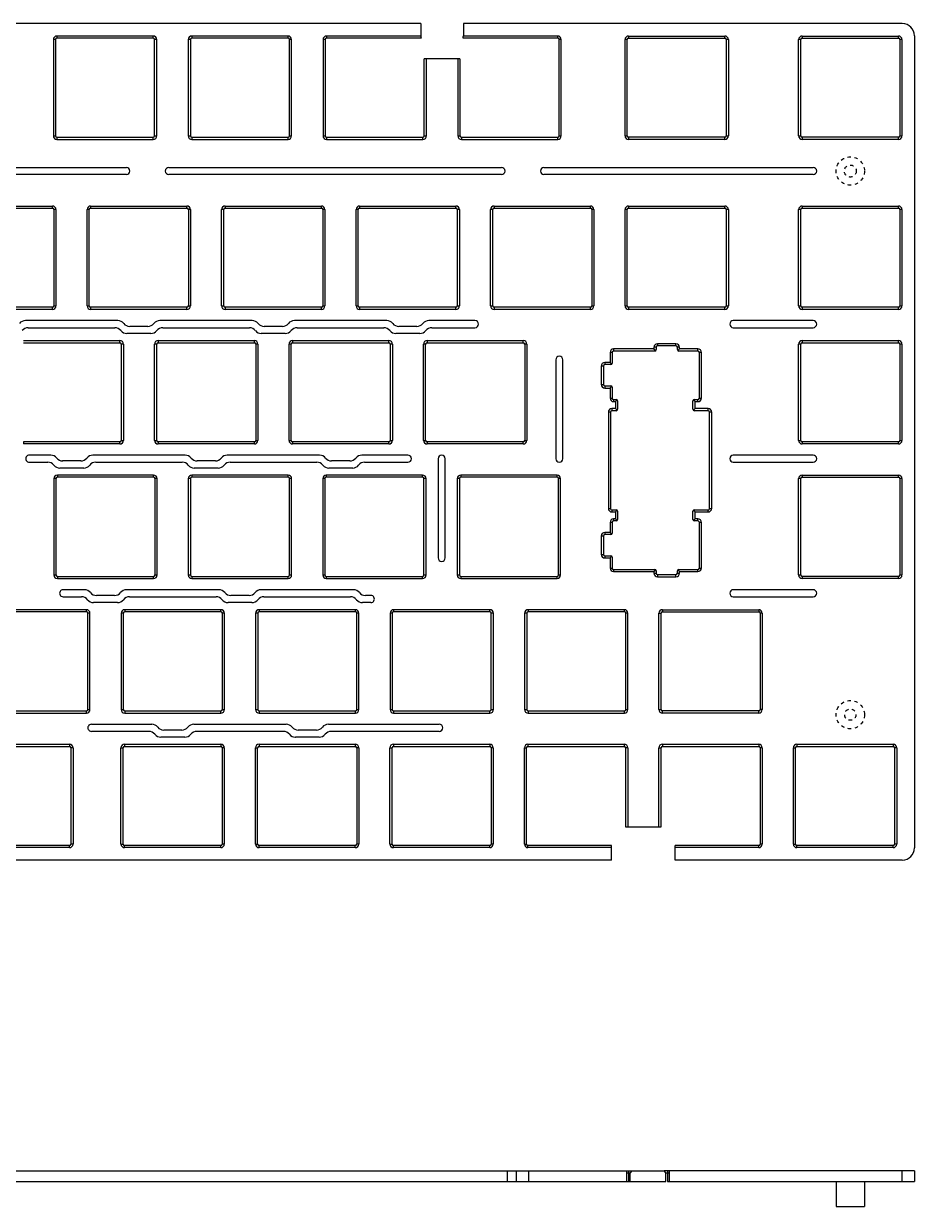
# Model space of a CAD drawing. Header units: inches. Extents: x -637 to 787, y 158 to 578.
# Drawn here: x 661.1 to 787, y 287.4 to 454.4 of the extents above; entities that cross this region are included whole.
import ezdxf

# ---------------------------------------------------------------- set-up
doc = ezdxf.new("R2010")
doc.units = ezdxf.units.IN
doc.header["$LTSCALE"] = 5
doc.header["$MEASUREMENT"] = 0
doc.linetypes.add('HIDDEN', pattern=[0.2, 0.1, -0.1])
doc.layers.get('0').update_dxf_attribs({"linetype": 'CONTINUOUS'})
doc.layers.add('DEFAULT_2', color=8, linetype='HIDDEN')

msp = doc.modelspace()

# ---------------------------------------------------------------- linework, layer by layer
at = {"color": 6, "linetype": 'Continuous'}
for p, q in [((717.276, 454.445), (604.391, 454.445)), ((717.276, 454.445), (717.276, 452.745)), ((785.298, 454.445), (723.276, 454.445)), ((723.276, 454.445), (723.276, 452.745)), ((665.851, 452.695), (665.851, 452.395)), ((679.451, 452.695), (665.851, 452.695)), ((679.451, 452.395), (679.451, 452.695)), ((684.901, 452.695), (684.901, 452.395)), ((698.501, 452.695), (684.901, 452.695)), ((698.501, 452.395), (698.501, 452.695)), ((717.276, 452.695), (703.951, 452.695)), ((703.951, 452.695), (703.951, 452.395)), ((736.601, 452.695), (723.275, 452.695)), ((736.601, 452.395), (736.601, 452.695)), ((746.618, 452.695), (760.218, 452.695)), ((746.618, 452.695), (746.618, 452.395)), ((760.218, 452.395), (760.218, 452.695)), ((771.148, 452.695), (784.748, 452.695)), ((771.148, 452.695), (771.148, 452.395)), ((784.748, 452.395), (784.748, 452.695)), ((786.998, 452.745), (786.998, 338.045)), ((665.351, 452.195), (665.351, 438.595)), ((665.651, 452.195), (665.351, 452.195)), ((665.651, 452.195), (665.651, 438.595)), ((679.451, 452.395), (665.851, 452.395)), ((679.651, 438.595), (679.651, 452.195)), ((679.951, 452.195), (679.651, 452.195)), ((679.951, 438.595), (679.951, 452.195)), ((684.401, 452.195), (684.401, 438.595)), ((684.701, 452.195), (684.401, 452.195)), ((684.701, 452.195), (684.701, 438.595)), ((698.501, 452.395), (684.901, 452.395)), ((698.701, 438.595), (698.701, 452.195)), ((699.001, 452.195), (698.701, 452.195)), ((699.001, 438.595), (699.001, 452.195)), ((703.751, 452.195), (703.451, 452.195)), ((703.451, 452.195), (703.451, 438.595)), ((703.751, 452.195), (703.751, 438.595)), ((717.296, 452.395), (703.951, 452.395)), ((736.601, 452.395), (723.255, 452.395)), ((737.101, 452.195), (736.801, 452.195)), ((736.801, 438.595), (736.801, 452.195)), ((737.101, 438.595), (737.101, 452.195)), ((746.418, 452.195), (746.118, 452.195)), ((746.118, 438.595), (746.118, 452.195)), ((746.418, 438.595), (746.418, 452.195)), ((746.618, 452.395), (760.218, 452.395)), ((760.718, 452.195), (760.418, 452.195)), ((760.418, 452.195), (760.418, 438.595)), ((760.718, 452.195), (760.718, 438.595)), ((770.948, 452.195), (770.648, 452.195)), ((770.648, 438.595), (770.648, 452.195)), ((770.948, 438.595), (770.948, 452.195)), ((771.148, 452.395), (784.748, 452.395)), ((785.248, 452.195), (784.948, 452.195)), ((784.948, 452.195), (784.948, 438.595)), ((785.248, 452.195), (785.248, 438.595)), ((722.801, 449.456), (717.751, 449.456)), ((717.751, 438.595), (717.751, 449.456)), ((718.051, 438.595), (718.051, 449.456)), ((722.501, 449.456), (722.501, 438.595)), ((722.801, 449.456), (722.801, 438.595)), ((665.351, 438.595), (665.651, 438.595)), ((665.851, 438.395), (665.851, 438.095)), ((665.851, 438.395), (679.451, 438.395)), ((665.851, 438.095), (679.451, 438.095)), ((679.451, 438.095), (679.451, 438.395)), ((679.651, 438.595), (679.951, 438.595)), ((684.401, 438.595), (684.701, 438.595)), ((684.901, 438.395), (698.501, 438.395)), ((684.901, 438.395), (684.901, 438.095)), ((684.901, 438.095), (698.501, 438.095)), ((698.501, 438.095), (698.501, 438.395)), ((698.701, 438.595), (699.001, 438.595)), ((703.451, 438.595), (703.751, 438.595)), ((703.951, 438.395), (717.551, 438.395)), ((703.951, 438.395), (703.951, 438.095)), ((703.951, 438.095), (717.551, 438.095)), ((717.551, 438.095), (717.551, 438.395)), ((717.751, 438.595), (718.051, 438.595)), ((722.501, 438.595), (722.801, 438.595)), ((723.001, 438.395), (736.601, 438.395)), ((723.001, 438.395), (723.001, 438.095)), ((723.001, 438.095), (736.601, 438.095)), ((736.601, 438.095), (736.601, 438.395)), ((736.801, 438.595), (737.101, 438.595)), ((746.118, 438.595), (746.418, 438.595)), ((760.218, 438.395), (746.618, 438.395)), ((746.618, 438.395), (746.618, 438.095)), ((760.218, 438.095), (746.618, 438.095)), ((760.218, 438.095), (760.218, 438.395)), ((760.418, 438.595), (760.718, 438.595)), ((770.648, 438.595), (770.948, 438.595)), ((784.748, 438.395), (771.148, 438.395)), ((771.148, 438.395), (771.148, 438.095)), ((784.748, 438.095), (771.148, 438.095)), ((784.748, 438.095), (784.748, 438.395)), ((784.948, 438.595), (785.248, 438.595)), ((628.664, 434.136), (675.664, 434.136)), ((675.664, 433.136), (628.664, 433.136)), ((681.664, 434.136), (728.664, 434.136)), ((728.664, 433.136), (681.664, 433.136)), ((734.664, 434.136), (772.698, 434.136)), ((772.698, 433.136), (734.664, 433.136)), ((651.618, 428.695), (665.218, 428.695)), ((651.618, 428.395), (665.218, 428.395)), ((665.218, 428.395), (665.218, 428.695)), ((665.418, 428.195), (665.418, 414.595)), ((665.718, 428.195), (665.418, 428.195)), ((665.718, 428.195), (665.718, 414.595)), ((670.118, 414.595), (670.118, 428.195)), ((670.418, 428.195), (670.118, 428.195)), ((670.418, 414.595), (670.418, 428.195)), ((670.618, 428.695), (670.618, 428.395)), ((670.618, 428.695), (684.218, 428.695)), ((670.618, 428.395), (684.218, 428.395)), ((684.218, 428.395), (684.218, 428.695)), ((684.718, 428.195), (684.418, 428.195)), ((684.418, 428.195), (684.418, 414.595)), ((684.718, 428.195), (684.718, 414.595)), ((689.418, 428.195), (689.118, 428.195)), ((689.118, 414.595), (689.118, 428.195)), ((689.418, 414.595), (689.418, 428.195)), ((689.618, 428.695), (703.218, 428.695)), ((689.618, 428.695), (689.618, 428.395)), ((689.618, 428.395), (703.218, 428.395)), ((703.218, 428.395), (703.218, 428.695)), ((703.718, 428.195), (703.418, 428.195)), ((703.418, 428.195), (703.418, 414.595)), ((703.718, 428.195), (703.718, 414.595)), ((708.418, 428.195), (708.118, 428.195)), ((708.118, 414.595), (708.118, 428.195)), ((708.418, 414.595), (708.418, 428.195)), ((708.618, 428.695), (722.218, 428.695)), ((708.618, 428.695), (708.618, 428.395)), ((708.618, 428.395), (722.218, 428.395)), ((722.218, 428.395), (722.218, 428.695)), ((722.718, 428.195), (722.418, 428.195)), ((722.418, 428.195), (722.418, 414.595)), ((722.718, 428.195), (722.718, 414.595)), ((727.418, 428.195), (727.118, 428.195)), ((727.118, 414.595), (727.118, 428.195)), ((727.418, 414.595), (727.418, 428.195)), ((727.618, 428.695), (741.218, 428.695)), ((727.618, 428.695), (727.618, 428.395)), ((727.618, 428.395), (741.218, 428.395)), ((741.218, 428.395), (741.218, 428.695)), ((741.718, 428.195), (741.418, 428.195)), ((741.418, 428.195), (741.418, 414.595)), ((741.718, 428.195), (741.718, 414.595)), ((746.418, 428.195), (746.118, 428.195)), ((746.118, 414.595), (746.118, 428.195)), ((746.418, 414.595), (746.418, 428.195)), ((746.618, 428.695), (760.218, 428.695)), ((746.618, 428.695), (746.618, 428.395)), ((746.618, 428.395), (760.218, 428.395)), ((760.218, 428.395), (760.218, 428.695)), ((760.718, 428.195), (760.418, 428.195)), ((760.418, 428.195), (760.418, 414.595)), ((760.718, 428.195), (760.718, 414.595)), ((770.948, 428.195), (770.648, 428.195)), ((770.648, 414.595), (770.648, 428.195)), ((770.948, 414.595), (770.948, 428.195)), ((771.148, 428.695), (784.748, 428.695)), ((771.148, 428.695), (771.148, 428.395)), ((771.148, 428.395), (784.748, 428.395)), ((784.748, 428.395), (784.748, 428.695)), ((785.248, 428.195), (784.948, 428.195)), ((784.948, 428.195), (784.948, 414.595)), ((785.248, 428.195), (785.248, 414.595)), ((665.218, 414.395), (651.618, 414.395)), ((665.218, 414.095), (665.218, 414.395)), ((665.418, 414.595), (665.718, 414.595)), ((670.118, 414.595), (670.418, 414.595)), ((684.218, 414.395), (670.618, 414.395)), ((670.618, 414.395), (670.618, 414.095)), ((684.218, 414.095), (684.218, 414.395)), ((684.418, 414.595), (684.718, 414.595)), ((689.118, 414.595), (689.418, 414.595)), ((703.218, 414.395), (689.618, 414.395)), ((689.618, 414.395), (689.618, 414.095)), ((703.218, 414.095), (703.218, 414.395)), ((703.418, 414.595), (703.718, 414.595)), ((708.118, 414.595), (708.418, 414.595)), ((722.218, 414.395), (708.618, 414.395)), ((708.618, 414.395), (708.618, 414.095)), ((722.218, 414.095), (722.218, 414.395)), ((722.418, 414.595), (722.718, 414.595)), ((727.118, 414.595), (727.418, 414.595)), ((741.218, 414.395), (727.618, 414.395)), ((727.618, 414.395), (727.618, 414.095)), ((741.218, 414.095), (741.218, 414.395)), ((741.418, 414.595), (741.718, 414.595)), ((746.118, 414.595), (746.418, 414.595)), ((760.218, 414.395), (746.618, 414.395)), ((746.618, 414.395), (746.618, 414.095)), ((760.218, 414.095), (760.218, 414.395)), ((760.418, 414.595), (760.718, 414.595)), ((770.648, 414.595), (770.948, 414.595)), ((784.748, 414.395), (771.148, 414.395)), ((771.148, 414.395), (771.148, 414.095)), ((784.748, 414.095), (784.748, 414.395)), ((784.948, 414.595), (785.248, 414.595)), ((665.218, 414.095), (651.618, 414.095)), ((674.439, 412.515), (661.396, 412.515)), ((684.218, 414.095), (670.618, 414.095)), ((693.439, 412.515), (680.396, 412.515)), ((703.218, 414.095), (689.618, 414.095)), ((712.445, 412.515), (699.396, 412.515)), ((722.218, 414.095), (708.618, 414.095)), ((724.918, 412.515), (718.391, 412.515)), ((741.218, 414.095), (727.618, 414.095)), ((760.218, 414.095), (746.618, 414.095)), ((772.698, 412.515), (761.418, 412.515)), ((784.748, 414.095), (771.148, 414.095)), ((661.8, 411.515), (674.038, 411.515)), ((678.703, 411.695), (676.132, 411.695)), ((680.8, 411.515), (693.038, 411.515)), ((697.703, 411.695), (695.132, 411.695)), ((699.8, 411.515), (712.021, 411.515)), ((716.688, 411.695), (714.148, 411.695)), ((718.815, 411.515), (724.918, 411.515)), ((761.418, 411.515), (772.698, 411.515)), ((661.148, 409.695), (674.748, 409.695)), ((661.148, 409.395), (674.748, 409.395)), ((674.748, 409.395), (674.748, 409.695)), ((675.248, 409.195), (674.948, 409.195)), ((674.948, 409.195), (674.948, 395.595)), ((675.248, 409.195), (675.248, 395.595)), ((679.107, 410.695), (675.731, 410.695)), ((679.948, 409.195), (679.648, 409.195)), ((679.648, 395.595), (679.648, 409.195)), ((679.948, 395.595), (679.948, 409.195)), ((680.148, 409.695), (693.748, 409.695)), ((680.148, 409.695), (680.148, 409.395)), ((680.148, 409.395), (693.748, 409.395)), ((693.748, 409.395), (693.748, 409.695)), ((694.248, 409.195), (693.948, 409.195)), ((693.948, 409.195), (693.948, 395.595)), ((694.248, 409.195), (694.248, 395.595)), ((698.107, 410.695), (694.731, 410.695)), ((698.948, 409.195), (698.648, 409.195)), ((698.648, 395.595), (698.648, 409.195)), ((698.948, 395.595), (698.948, 409.195)), ((699.148, 409.695), (712.748, 409.695)), ((699.148, 409.695), (699.148, 409.395)), ((699.148, 409.395), (712.748, 409.395)), ((712.748, 409.395), (712.748, 409.695)), ((713.248, 409.195), (712.948, 409.195)), ((712.948, 409.195), (712.948, 395.595)), ((713.248, 409.195), (713.248, 395.595)), ((717.111, 410.695), (713.725, 410.695)), ((717.948, 409.195), (717.648, 409.195)), ((717.648, 395.595), (717.648, 409.195)), ((717.948, 395.595), (717.948, 409.195)), ((718.148, 409.695), (731.748, 409.695)), ((718.148, 409.695), (718.148, 409.395)), ((718.148, 409.395), (731.748, 409.395)), ((731.748, 409.395), (731.748, 409.695)), ((732.248, 409.195), (731.948, 409.195)), ((731.948, 409.195), (731.948, 395.595)), ((732.248, 409.195), (732.248, 395.595)), ((750.708, 409.245), (750.708, 408.945)), ((753.318, 409.245), (750.708, 409.245)), ((753.318, 408.945), (753.318, 409.245)), ((770.948, 409.195), (770.648, 409.195)), ((770.648, 395.595), (770.648, 409.195)), ((770.948, 395.595), (770.948, 409.195)), ((771.148, 409.695), (784.748, 409.695)), ((771.148, 409.695), (771.148, 409.395)), ((771.148, 409.395), (784.748, 409.395)), ((784.748, 409.395), (784.748, 409.695)), ((785.248, 409.195), (784.948, 409.195)), ((784.948, 409.195), (784.948, 395.595)), ((785.248, 409.195), (785.248, 395.595)), ((744.008, 408.02), (744.008, 406.595)), ((744.308, 408.02), (744.008, 408.02)), ((744.308, 408.02), (744.308, 406.495)), ((744.508, 408.52), (744.508, 408.22)), ((750.208, 408.52), (744.508, 408.52)), ((750.308, 408.22), (744.508, 408.22)), ((750.208, 408.745), (750.208, 408.52)), ((750.508, 408.745), (750.208, 408.745)), ((750.208, 408.52), (750.449, 408.279)), ((750.508, 408.745), (750.508, 408.42)), ((753.318, 408.945), (750.708, 408.945)), ((753.518, 408.42), (753.518, 408.745)), ((753.818, 408.745), (753.518, 408.745)), ((753.818, 408.52), (753.577, 408.279)), ((756.418, 408.22), (753.718, 408.22)), ((753.818, 408.52), (753.818, 408.745)), ((756.418, 408.52), (753.818, 408.52)), ((756.418, 408.22), (756.418, 408.52)), ((756.618, 401.57), (756.618, 408.02)), ((756.918, 408.02), (756.618, 408.02)), ((756.918, 401.57), (756.918, 408.02)), ((736.333, 406.975), (736.333, 393.015)), ((737.333, 393.015), (737.333, 406.975)), ((742.758, 406.095), (742.758, 403.495)), ((743.058, 406.095), (742.758, 406.095)), ((743.058, 406.095), (743.058, 403.495)), ((743.258, 406.595), (743.258, 406.295)), ((744.008, 406.595), (743.258, 406.595)), ((744.108, 406.295), (743.258, 406.295)), ((744.008, 406.595), (744.249, 406.354)), ((742.758, 403.495), (743.058, 403.495)), ((743.258, 403.295), (743.258, 402.995)), ((743.258, 403.295), (744.108, 403.295)), ((743.258, 402.995), (744.008, 402.995)), ((744.008, 402.995), (744.249, 403.237)), ((744.008, 402.995), (744.008, 401.57)), ((744.308, 403.095), (744.308, 401.57)), ((744.008, 401.57), (744.308, 401.57)), ((744.508, 401.37), (744.508, 401.07)), ((744.508, 401.37), (744.863, 401.37)), ((744.508, 401.07), (744.763, 401.07)), ((744.763, 401.07), (745.004, 401.311)), ((744.763, 401.07), (744.763, 400.095)), ((745.063, 401.17), (745.063, 399.995)), ((755.718, 399.995), (755.718, 401.17)), ((756.018, 401.07), (755.777, 401.311)), ((755.918, 401.37), (756.418, 401.37)), ((756.018, 400.095), (756.018, 401.07)), ((756.018, 401.07), (756.418, 401.07)), ((756.418, 401.07), (756.418, 401.37)), ((756.618, 401.57), (756.918, 401.57)), ((743.763, 399.595), (743.763, 385.995)), ((744.063, 399.595), (743.763, 399.595)), ((744.063, 399.595), (744.063, 385.995)), ((744.263, 400.095), (744.263, 399.795)), ((744.763, 400.095), (744.263, 400.095)), ((744.863, 399.795), (744.263, 399.795)), ((744.763, 400.095), (745.004, 399.854)), ((756.018, 400.095), (755.777, 399.854)), ((757.863, 399.795), (755.918, 399.795)), ((757.863, 400.095), (756.018, 400.095)), ((757.863, 399.795), (757.863, 400.095)), ((758.063, 385.995), (758.063, 399.595)), ((758.363, 399.595), (758.063, 399.595)), ((758.363, 385.995), (758.363, 399.595)), ((674.748, 395.395), (661.148, 395.395)), ((661.148, 395.395), (661.148, 395.095)), ((674.748, 395.095), (661.148, 395.095)), ((674.748, 395.095), (674.748, 395.395)), ((674.948, 395.595), (675.248, 395.595)), ((679.648, 395.595), (679.948, 395.595)), ((693.748, 395.395), (680.148, 395.395)), ((680.148, 395.395), (680.148, 395.095)), ((693.748, 395.095), (680.148, 395.095)), ((693.748, 395.095), (693.748, 395.395)), ((693.948, 395.595), (694.248, 395.595)), ((698.648, 395.595), (698.948, 395.595)), ((712.748, 395.395), (699.148, 395.395)), ((699.148, 395.395), (699.148, 395.095)), ((712.748, 395.095), (699.148, 395.095)), ((712.748, 395.095), (712.748, 395.395)), ((712.948, 395.595), (713.248, 395.595)), ((717.648, 395.595), (717.948, 395.595)), ((731.748, 395.395), (718.148, 395.395)), ((718.148, 395.395), (718.148, 395.095)), ((731.748, 395.095), (718.148, 395.095)), ((731.748, 395.095), (731.748, 395.395)), ((731.948, 395.595), (732.248, 395.595)), ((770.648, 395.595), (770.948, 395.595)), ((784.748, 395.395), (771.148, 395.395)), ((771.148, 395.395), (771.148, 395.095)), ((784.748, 395.095), (771.148, 395.095)), ((784.748, 395.095), (784.748, 395.395)), ((784.948, 395.595), (785.248, 395.595)), ((664.969, 393.515), (661.948, 393.515)), ((661.948, 392.515), (664.568, 392.515)), ((669.233, 392.695), (666.662, 392.695)), ((683.969, 393.515), (670.926, 393.515)), ((671.33, 392.515), (683.568, 392.515)), ((688.233, 392.695), (685.662, 392.695)), ((702.969, 393.515), (689.926, 393.515)), ((690.33, 392.515), (702.568, 392.515)), ((707.233, 392.695), (704.662, 392.695)), ((715.448, 393.515), (708.926, 393.515)), ((709.33, 392.515), (715.448, 392.515)), ((719.713, 393.015), (719.713, 379.015)), ((720.713, 379.015), (720.713, 393.015)), ((772.698, 393.515), (761.418, 393.515)), ((761.418, 392.515), (772.698, 392.515)), ((669.637, 391.695), (666.261, 391.695)), ((688.637, 391.695), (685.261, 391.695)), ((707.637, 391.695), (704.261, 391.695)), ((665.713, 390.195), (665.413, 390.195)), ((665.413, 390.195), (665.413, 376.595)), ((665.713, 390.195), (665.713, 376.595)), ((679.513, 390.695), (665.913, 390.695)), ((665.913, 390.695), (665.913, 390.395)), ((679.513, 390.395), (665.913, 390.395)), ((679.513, 390.395), (679.513, 390.695)), ((680.013, 390.195), (679.713, 390.195)), ((679.713, 376.595), (679.713, 390.195)), ((680.013, 376.595), (680.013, 390.195)), ((684.713, 390.195), (684.413, 390.195)), ((684.413, 390.195), (684.413, 376.595)), ((684.713, 390.195), (684.713, 376.595)), ((698.513, 390.695), (684.913, 390.695)), ((684.913, 390.695), (684.913, 390.395)), ((698.513, 390.395), (684.913, 390.395)), ((698.513, 390.395), (698.513, 390.695)), ((699.013, 390.195), (698.713, 390.195)), ((698.713, 376.595), (698.713, 390.195)), ((699.013, 376.595), (699.013, 390.195)), ((703.713, 390.195), (703.413, 390.195)), ((703.413, 390.195), (703.413, 376.595)), ((703.713, 390.195), (703.713, 376.595)), ((717.513, 390.695), (703.913, 390.695)), ((703.913, 390.695), (703.913, 390.395)), ((717.513, 390.395), (703.913, 390.395)), ((717.513, 390.395), (717.513, 390.695)), ((718.013, 390.195), (717.713, 390.195)), ((717.713, 376.595), (717.713, 390.195)), ((718.013, 376.595), (718.013, 390.195)), ((722.713, 390.195), (722.413, 390.195)), ((722.413, 390.195), (722.413, 376.595)), ((722.713, 390.195), (722.713, 376.595)), ((736.513, 390.695), (722.913, 390.695)), ((722.913, 390.695), (722.913, 390.395)), ((736.513, 390.395), (722.913, 390.395)), ((736.513, 390.395), (736.513, 390.695)), ((737.013, 390.195), (736.713, 390.195)), ((736.713, 376.595), (736.713, 390.195)), ((737.013, 376.595), (737.013, 390.195)), ((770.948, 390.195), (770.648, 390.195)), ((770.648, 376.595), (770.648, 390.195)), ((770.948, 376.595), (770.948, 390.195)), ((771.148, 390.695), (784.748, 390.695)), ((771.148, 390.695), (771.148, 390.395)), ((771.148, 390.395), (784.748, 390.395)), ((784.748, 390.395), (784.748, 390.695)), ((785.248, 390.195), (784.948, 390.195)), ((784.948, 390.195), (784.948, 376.595)), ((785.248, 390.195), (785.248, 376.595)), ((743.763, 385.995), (744.063, 385.995)), ((744.263, 385.795), (744.263, 385.495)), ((744.263, 385.795), (744.863, 385.795)), ((755.918, 385.795), (757.863, 385.795)), ((757.863, 385.495), (757.863, 385.795)), ((758.063, 385.995), (758.363, 385.995)), ((744.263, 385.495), (744.763, 385.495)), ((744.508, 384.52), (744.508, 384.22)), ((744.763, 384.52), (744.508, 384.52)), ((744.863, 384.22), (744.508, 384.22)), ((744.763, 385.495), (745.004, 385.737)), ((744.763, 385.495), (744.763, 384.52)), ((744.763, 384.52), (745.004, 384.279)), ((745.063, 385.595), (745.063, 384.42)), ((755.718, 384.42), (755.718, 385.595)), ((756.018, 385.495), (755.777, 385.737)), ((756.018, 384.52), (755.777, 384.279)), ((756.418, 384.22), (755.918, 384.22)), ((756.018, 384.52), (756.018, 385.495)), ((756.018, 385.495), (757.863, 385.495)), ((756.418, 384.52), (756.018, 384.52)), ((756.418, 384.22), (756.418, 384.52)), ((743.258, 382.595), (743.258, 382.295)), ((744.008, 382.595), (743.258, 382.595)), ((744.008, 384.02), (744.008, 382.595)), ((744.308, 384.02), (744.008, 384.02)), ((744.008, 382.595), (744.249, 382.354)), ((744.308, 384.02), (744.308, 382.495)), ((756.618, 377.57), (756.618, 384.02)), ((756.918, 384.02), (756.618, 384.02)), ((756.918, 377.57), (756.918, 384.02)), ((742.758, 382.095), (742.758, 379.495)), ((743.058, 382.095), (742.758, 382.095)), ((743.058, 382.095), (743.058, 379.495)), ((744.108, 382.295), (743.258, 382.295)), ((742.758, 379.495), (743.058, 379.495)), ((743.258, 379.295), (743.258, 378.995)), ((743.258, 379.295), (744.108, 379.295)), ((744.008, 378.995), (744.249, 379.237)), ((743.258, 378.995), (744.008, 378.995)), ((744.008, 378.995), (744.008, 377.57)), ((744.008, 377.57), (744.308, 377.57)), ((744.308, 379.095), (744.308, 377.57)), ((756.618, 377.57), (756.918, 377.57)), ((665.413, 376.595), (665.713, 376.595)), ((665.913, 376.395), (679.513, 376.395)), ((665.913, 376.395), (665.913, 376.095)), ((665.913, 376.095), (679.513, 376.095)), ((679.513, 376.095), (679.513, 376.395)), ((679.713, 376.595), (680.013, 376.595)), ((684.413, 376.595), (684.713, 376.595)), ((684.913, 376.395), (698.513, 376.395)), ((684.913, 376.395), (684.913, 376.095)), ((684.913, 376.095), (698.513, 376.095)), ((698.513, 376.095), (698.513, 376.395)), ((698.713, 376.595), (699.013, 376.595)), ((703.413, 376.595), (703.713, 376.595)), ((703.913, 376.395), (717.513, 376.395)), ((703.913, 376.395), (703.913, 376.095)), ((703.913, 376.095), (717.513, 376.095)), ((717.513, 376.095), (717.513, 376.395)), ((717.713, 376.595), (718.013, 376.595)), ((722.413, 376.595), (722.713, 376.595)), ((722.913, 376.395), (736.513, 376.395)), ((722.913, 376.395), (722.913, 376.095)), ((722.913, 376.095), (736.513, 376.095)), ((736.513, 376.095), (736.513, 376.395)), ((736.713, 376.595), (737.013, 376.595)), ((744.508, 377.37), (744.508, 377.07)), ((744.508, 377.37), (750.308, 377.37)), ((744.508, 377.07), (750.208, 377.07)), ((750.208, 377.07), (750.449, 377.311)), ((750.208, 377.07), (750.208, 376.845)), ((750.208, 376.845), (750.508, 376.845)), ((750.508, 377.17), (750.508, 376.845)), ((750.708, 376.645), (750.708, 376.345)), ((750.708, 376.645), (753.318, 376.645)), ((750.708, 376.345), (753.318, 376.345)), ((753.318, 376.345), (753.318, 376.645)), ((753.518, 376.845), (753.518, 377.17)), ((753.518, 376.845), (753.818, 376.845)), ((753.818, 377.07), (753.577, 377.311)), ((753.718, 377.37), (756.418, 377.37)), ((753.818, 376.845), (753.818, 377.07)), ((753.818, 377.07), (756.418, 377.07)), ((756.418, 377.07), (756.418, 377.37)), ((770.648, 376.595), (770.948, 376.595)), ((784.748, 376.395), (771.148, 376.395)), ((771.148, 376.395), (771.148, 376.095)), ((784.748, 376.095), (771.148, 376.095)), ((784.748, 376.095), (784.748, 376.395)), ((784.948, 376.595), (785.248, 376.595)), ((669.734, 374.515), (666.723, 374.515)), ((688.734, 374.515), (675.691, 374.515)), ((707.734, 374.515), (694.691, 374.515)), ((772.698, 374.515), (761.418, 374.515)), ((666.723, 373.515), (669.333, 373.515)), ((674.402, 372.695), (671.026, 372.695)), ((673.998, 373.695), (671.427, 373.695)), ((676.095, 373.515), (688.333, 373.515)), ((693.402, 372.695), (690.026, 372.695)), ((692.998, 373.695), (690.427, 373.695)), ((695.095, 373.515), (707.333, 373.515)), ((710.213, 372.695), (709.026, 372.695)), ((710.213, 373.695), (709.427, 373.695)), ((761.418, 373.515), (772.698, 373.515)), ((670.023, 371.695), (656.423, 371.695)), ((670.023, 371.395), (656.423, 371.395)), ((670.023, 371.395), (670.023, 371.695)), ((670.523, 371.195), (670.223, 371.195)), ((670.223, 357.595), (670.223, 371.195)), ((670.523, 357.595), (670.523, 371.195)), ((675.223, 371.195), (674.923, 371.195)), ((674.923, 371.195), (674.923, 357.595)), ((675.223, 371.195), (675.223, 357.595)), ((689.023, 371.695), (675.423, 371.695)), ((675.423, 371.695), (675.423, 371.395)), ((689.023, 371.395), (675.423, 371.395)), ((689.023, 371.395), (689.023, 371.695)), ((689.523, 371.195), (689.223, 371.195)), ((689.223, 357.595), (689.223, 371.195)), ((689.523, 357.595), (689.523, 371.195)), ((694.223, 371.195), (693.923, 371.195)), ((693.923, 371.195), (693.923, 357.595)), ((694.223, 371.195), (694.223, 357.595)), ((708.023, 371.695), (694.423, 371.695)), ((694.423, 371.695), (694.423, 371.395)), ((708.023, 371.395), (694.423, 371.395)), ((708.023, 371.395), (708.023, 371.695)), ((708.523, 371.195), (708.223, 371.195)), ((708.223, 357.595), (708.223, 371.195)), ((708.523, 357.595), (708.523, 371.195)), ((713.223, 371.195), (712.923, 371.195)), ((712.923, 371.195), (712.923, 357.595)), ((713.223, 371.195), (713.223, 357.595)), ((727.023, 371.695), (713.423, 371.695)), ((713.423, 371.695), (713.423, 371.395)), ((727.023, 371.395), (713.423, 371.395)), ((727.023, 371.395), (727.023, 371.695)), ((727.523, 371.195), (727.223, 371.195)), ((727.223, 357.595), (727.223, 371.195)), ((727.523, 357.595), (727.523, 371.195)), ((656.423, 357.395), (670.023, 357.395)), ((670.023, 357.095), (670.023, 357.395)), ((670.223, 357.595), (670.523, 357.595)), ((674.923, 357.595), (675.223, 357.595)), ((675.423, 357.395), (689.023, 357.395)), ((675.423, 357.395), (675.423, 357.095)), ((689.023, 357.095), (689.023, 357.395)), ((689.223, 357.595), (689.523, 357.595)), ((693.923, 357.595), (694.223, 357.595)), ((694.423, 357.395), (708.023, 357.395)), ((694.423, 357.395), (694.423, 357.095)), ((708.023, 357.095), (708.023, 357.395)), ((708.223, 357.595), (708.523, 357.595)), ((712.923, 357.595), (713.223, 357.595)), ((713.423, 357.395), (727.023, 357.395)), ((713.423, 357.395), (713.423, 357.095)), ((727.023, 357.095), (727.023, 357.395)), ((727.223, 357.595), (727.523, 357.595)), ((656.423, 357.095), (670.023, 357.095)), ((675.423, 357.095), (689.023, 357.095)), ((694.423, 357.095), (708.023, 357.095)), ((713.423, 357.095), (727.023, 357.095)), ((670.723, 355.515), (679.245, 355.515)), ((678.842, 354.515), (670.723, 354.515)), ((683.508, 354.695), (680.937, 354.695)), ((685.202, 355.515), (698.245, 355.515)), ((697.842, 354.515), (685.604, 354.515)), ((702.508, 354.695), (699.937, 354.695)), ((704.202, 355.515), (719.868, 355.515)), ((719.868, 354.515), (704.604, 354.515)), ((683.912, 353.695), (680.536, 353.695)), ((702.912, 353.695), (699.536, 353.695)), ((744.203, 336.345), (653.823, 336.345)), ((785.298, 336.345), (753.203, 336.345))]:
    msp.add_line(p, q, dxfattribs=at)
at = {"linetype": 'Continuous'}
for p, q in [((732.223, 371.195), (731.923, 371.195)), ((731.923, 371.195), (731.923, 357.595)), ((732.223, 371.195), (732.223, 357.595)), ((746.023, 371.695), (732.423, 371.695)), ((732.423, 371.695), (732.423, 371.395)), ((746.023, 371.395), (732.423, 371.395)), ((746.023, 371.395), (746.023, 371.695)), ((746.523, 371.195), (746.223, 371.195)), ((746.223, 357.595), (746.223, 371.195)), ((746.523, 357.595), (746.523, 371.195)), ((731.923, 357.595), (732.223, 357.595)), ((732.423, 357.395), (746.023, 357.395)), ((732.423, 357.395), (732.423, 357.095)), ((746.023, 357.095), (746.023, 357.395)), ((746.223, 357.595), (746.523, 357.595)), ((732.423, 357.095), (746.023, 357.095))]:
    msp.add_line(p, q, dxfattribs=at)
at = {"color": 7, "linetype": 'Continuous'}
for p, q in [((750.903, 371.195), (751.203, 371.195)), ((750.903, 357.595), (750.903, 371.195)), ((751.203, 357.595), (751.203, 371.195)), ((751.403, 371.695), (765.003, 371.695)), ((751.403, 371.695), (751.403, 371.395)), ((751.403, 371.395), (765.003, 371.395)), ((765.003, 371.695), (765.003, 371.395)), ((765.503, 371.195), (765.203, 371.195)), ((765.203, 371.195), (765.203, 357.595)), ((765.503, 371.195), (765.503, 357.595)), ((750.903, 357.595), (751.203, 357.595)), ((765.003, 357.395), (751.403, 357.395)), ((751.403, 357.095), (751.403, 357.395)), ((765.003, 357.095), (765.003, 357.395)), ((765.503, 357.595), (765.203, 357.595)), ((765.003, 357.095), (751.403, 357.095)), ((654.023, 352.695), (667.623, 352.695)), ((654.023, 352.395), (667.623, 352.395)), ((667.623, 352.695), (667.623, 352.395)), ((675.403, 352.695), (689.003, 352.695)), ((675.403, 352.695), (675.403, 352.395)), ((675.403, 352.395), (689.003, 352.395)), ((689.003, 352.695), (689.003, 352.395)), ((694.403, 352.695), (708.003, 352.695)), ((694.403, 352.695), (694.403, 352.395)), ((694.403, 352.395), (708.003, 352.395)), ((708.003, 352.695), (708.003, 352.395)), ((713.403, 352.695), (727.003, 352.695)), ((713.403, 352.695), (713.403, 352.395)), ((713.403, 352.395), (727.003, 352.395)), ((727.003, 352.695), (727.003, 352.395)), ((732.403, 352.695), (746.003, 352.695)), ((732.403, 352.695), (732.403, 352.395)), ((732.403, 352.395), (746.003, 352.395)), ((746.003, 352.695), (746.003, 352.395)), ((751.403, 352.695), (765.003, 352.695)), ((751.403, 352.695), (751.403, 352.395)), ((751.403, 352.395), (765.003, 352.395)), ((765.003, 352.695), (765.003, 352.395)), ((770.403, 352.695), (784.003, 352.695)), ((770.403, 352.695), (770.403, 352.395)), ((770.403, 352.395), (784.003, 352.395)), ((784.003, 352.695), (784.003, 352.395)), ((668.123, 352.195), (667.823, 352.195)), ((667.823, 352.195), (667.823, 338.595)), ((668.123, 352.195), (668.123, 338.595)), ((674.903, 352.195), (675.203, 352.195)), ((674.903, 338.595), (674.903, 352.195)), ((675.203, 338.595), (675.203, 352.195)), ((689.503, 352.195), (689.203, 352.195)), ((689.203, 352.195), (689.203, 338.595)), ((689.503, 352.195), (689.503, 338.595)), ((693.903, 352.195), (694.203, 352.195)), ((693.903, 338.595), (693.903, 352.195)), ((694.203, 338.595), (694.203, 352.195)), ((708.503, 352.195), (708.203, 352.195)), ((708.203, 352.195), (708.203, 338.595)), ((708.503, 352.195), (708.503, 338.595)), ((712.903, 352.195), (713.203, 352.195)), ((712.903, 338.595), (712.903, 352.195)), ((713.203, 338.595), (713.203, 352.195)), ((727.503, 352.195), (727.203, 352.195)), ((727.203, 352.195), (727.203, 338.595)), ((727.503, 352.195), (727.503, 338.595)), ((731.903, 352.195), (732.203, 352.195)), ((731.903, 338.595), (731.903, 352.195)), ((732.203, 338.595), (732.203, 352.195)), ((746.503, 352.195), (746.203, 352.195)), ((746.203, 352.195), (746.203, 341.045)), ((746.503, 352.195), (746.503, 341.045)), ((750.903, 352.195), (751.203, 352.195)), ((750.903, 341.045), (750.903, 352.195)), ((751.203, 341.045), (751.203, 352.195)), ((765.503, 352.195), (765.203, 352.195)), ((765.203, 352.195), (765.203, 338.595)), ((765.503, 352.195), (765.503, 338.595)), ((769.903, 352.195), (770.203, 352.195)), ((769.903, 338.595), (769.903, 352.195)), ((770.203, 338.595), (770.203, 352.195)), ((784.503, 352.195), (784.203, 352.195)), ((784.203, 352.195), (784.203, 338.595)), ((784.503, 352.195), (784.503, 338.595)), ((667.623, 338.395), (654.023, 338.395)), ((667.623, 338.095), (654.023, 338.095)), ((667.623, 338.095), (667.623, 338.395)), ((668.123, 338.595), (667.823, 338.595)), ((674.903, 338.595), (675.203, 338.595)), ((689.003, 338.395), (675.403, 338.395)), ((675.403, 338.095), (675.403, 338.395)), ((689.003, 338.095), (675.403, 338.095)), ((689.003, 338.095), (689.003, 338.395)), ((689.503, 338.595), (689.203, 338.595)), ((693.903, 338.595), (694.203, 338.595)), ((708.003, 338.395), (694.403, 338.395)), ((694.403, 338.095), (694.403, 338.395)), ((708.003, 338.095), (694.403, 338.095)), ((708.003, 338.095), (708.003, 338.395)), ((708.503, 338.595), (708.203, 338.595)), ((712.903, 338.595), (713.203, 338.595)), ((727.003, 338.395), (713.403, 338.395)), ((713.403, 338.095), (713.403, 338.395)), ((727.003, 338.095), (713.403, 338.095)), ((727.003, 338.095), (727.003, 338.395)), ((727.503, 338.595), (727.203, 338.595)), ((731.903, 338.595), (732.203, 338.595)), ((744.203, 338.395), (732.403, 338.395)), ((732.403, 338.095), (732.403, 338.395)), ((744.203, 338.095), (732.403, 338.095)), ((765.003, 338.395), (753.203, 338.395)), ((765.003, 338.095), (753.203, 338.095)), ((765.003, 338.095), (765.003, 338.395)), ((765.503, 338.595), (765.203, 338.595)), ((769.903, 338.595), (770.203, 338.595)), ((784.003, 338.395), (770.403, 338.395)), ((770.403, 338.095), (770.403, 338.395)), ((784.003, 338.095), (770.403, 338.095)), ((784.003, 338.095), (784.003, 338.395)), ((784.503, 338.595), (784.203, 338.595)), ((478.368, 292.441), (751.598, 292.441)), ((729.498, 290.941), (729.498, 292.441)), ((730.798, 290.941), (730.798, 292.441)), ((732.498, 292.441), (732.498, 290.941)), ((746.373, 290.941), (746.373, 292.441)), ((746.648, 290.941), (746.648, 292.441)), ((746.848, 292.141), (747.148, 292.441)), ((751.598, 292.441), (751.898, 292.141)), ((786.998, 292.441), (751.666, 292.441)), ((752.098, 292.441), (752.098, 290.941)), ((752.373, 292.441), (752.373, 290.941)), ((785.298, 290.941), (785.298, 292.441)), ((786.998, 292.441), (786.998, 290.941)), ((478.368, 290.941), (751.898, 290.941)), ((746.821, 292.141), (746.373, 292.141)), ((746.848, 290.941), (746.848, 292.141)), ((751.898, 290.941), (751.898, 292.141)), ((752.373, 292.141), (751.925, 292.141)), ((752.098, 290.941), (786.998, 290.941)), ((775.948, 290.941), (775.948, 287.441)), ((779.948, 290.941), (779.948, 287.441)), ((775.948, 287.441), (779.948, 287.441))]:
    msp.add_line(p, q, dxfattribs=at)
for p, q in [((746.203, 341.045), (751.203, 341.045)), ((744.203, 336.345), (744.203, 338.395)), ((753.203, 336.345), (753.203, 338.395))]:
    msp.add_line(p, q)
at = {"color": 6, "linetype": 'Continuous'}
for centre, radius, start, end in [((785.298, 452.745), 1.7, 0, 90), ((665.851, 452.195), 0.5, 90.00018, 180.00018), ((679.451, 452.195), 0.5, 0.00018, 90), ((684.901, 452.195), 0.5, 90.00018, 180.00018), ((698.501, 452.195), 0.5, 0.00018, 90), ((703.951, 452.195), 0.5, 90.00018, 180.00018), ((720.276, 452.745), 3, 180, 186.69979), ((720.276, 452.745), 3, 353.30021, 0), ((736.601, 452.195), 0.5, 0.00018, 90), ((746.618, 452.195), 0.5, 90, 180), ((760.218, 452.195), 0.5, 0, 90), ((771.148, 452.195), 0.5, 90, 180), ((784.748, 452.195), 0.5, 0, 90), ((665.851, 452.195), 0.2, 90.00001, 180), ((679.451, 452.195), 0.2, 0.00002, 90), ((684.901, 452.195), 0.2, 90.00001, 180), ((698.501, 452.195), 0.2, 0.00001, 90), ((703.951, 452.195), 0.2, 90.00001, 180), ((736.601, 452.195), 0.2, 0.00001, 90), ((746.618, 452.195), 0.2, 90, 180), ((760.218, 452.195), 0.2, 360, 90), ((771.148, 452.195), 0.2, 90, 180), ((784.748, 452.195), 0.2, 360, 90), ((665.851, 438.595), 0.5, 180.00018, 270), ((665.851, 438.595), 0.2, 180.00002, 270), ((679.451, 438.595), 0.5, 270.00018, 0.00018), ((679.451, 438.595), 0.2, 270.00001, 0), ((684.901, 438.595), 0.5, 180.00018, 270), ((684.901, 438.595), 0.2, 180.00002, 270), ((698.501, 438.595), 0.5, 270.00018, 0.00018), ((698.501, 438.595), 0.2, 270.00002, 0), ((703.951, 438.595), 0.5, 180.00018, 270), ((703.951, 438.595), 0.2, 180.00002, 270), ((717.551, 438.595), 0.5, 270.00018, 0.00018), ((717.551, 438.595), 0.2, 270.00002, 0), ((723.001, 438.595), 0.5, 180.00018, 270), ((723.001, 438.595), 0.2, 180.00002, 270), ((736.601, 438.595), 0.5, 270.00018, 0.00018), ((736.601, 438.595), 0.2, 270.00002, 0), ((746.618, 438.595), 0.5, 180, 270), ((746.618, 438.595), 0.2, 180, 270), ((760.218, 438.595), 0.5, 270, 0), ((760.218, 438.595), 0.2, 270, 0), ((771.148, 438.595), 0.5, 180, 270), ((771.148, 438.595), 0.2, 180, 270), ((784.748, 438.595), 0.5, 270, 0), ((784.748, 438.595), 0.2, 270, 0), ((675.664, 433.636), 0.5, 270, 90), ((681.664, 433.636), 0.5, 90, 270), ((728.664, 433.636), 0.5, 270, 90), ((734.664, 433.636), 0.5, 90, 270), ((772.698, 433.636), 0.5, 270, 90), ((665.218, 428.195), 0.5, 0, 90), ((665.218, 428.195), 0.2, 360, 90), ((670.618, 428.195), 0.5, 90, 180), ((670.618, 428.195), 0.2, 90, 180), ((684.218, 428.195), 0.5, 0, 90), ((684.218, 428.195), 0.2, 360, 90), ((689.618, 428.195), 0.5, 90, 180), ((689.618, 428.195), 0.2, 90, 180), ((703.218, 428.195), 0.5, 0, 90), ((703.218, 428.195), 0.2, 360, 90), ((708.618, 428.195), 0.5, 90, 180), ((708.618, 428.195), 0.2, 90, 180), ((722.218, 428.195), 0.5, 0, 90), ((722.218, 428.195), 0.2, 360, 90), ((727.618, 428.195), 0.5, 90, 180), ((727.618, 428.195), 0.2, 90, 180), ((741.218, 428.195), 0.5, 0, 90), ((741.218, 428.195), 0.2, 360, 90), ((746.618, 428.195), 0.5, 90, 180), ((746.618, 428.195), 0.2, 90, 180), ((760.218, 428.195), 0.5, 0, 90), ((760.218, 428.195), 0.2, 360, 90), ((771.148, 428.195), 0.5, 90, 180), ((771.148, 428.195), 0.2, 90, 180), ((784.748, 428.195), 0.5, 0, 90), ((784.748, 428.195), 0.2, 360, 90), ((665.218, 414.595), 0.5, 270, 0), ((665.218, 414.595), 0.2, 270, 0), ((670.618, 414.595), 0.5, 180, 270), ((670.618, 414.595), 0.2, 180, 270), ((684.218, 414.595), 0.5, 270, 0), ((684.218, 414.595), 0.2, 270, 0), ((689.618, 414.595), 0.5, 180, 270), ((689.618, 414.595), 0.2, 180, 270), ((703.218, 414.595), 0.5, 270, 0), ((703.218, 414.595), 0.2, 270, 0), ((708.618, 414.595), 0.5, 180, 270), ((708.618, 414.595), 0.2, 180, 270), ((722.218, 414.595), 0.5, 270, 0), ((722.218, 414.595), 0.2, 270, 0), ((727.618, 414.595), 0.5, 180, 270), ((727.618, 414.595), 0.2, 180, 270), ((741.218, 414.595), 0.5, 270, 0), ((741.218, 414.595), 0.2, 270, 0), ((746.618, 414.595), 0.5, 180, 270), ((746.618, 414.595), 0.2, 180, 270), ((760.218, 414.595), 0.5, 270, 0), ((760.218, 414.595), 0.2, 270, 0), ((771.148, 414.595), 0.5, 180, 270), ((771.148, 414.595), 0.2, 180, 270), ((784.748, 414.595), 0.5, 270, 0), ((784.748, 414.595), 0.2, 270, 0), ((661.397, 411.435), 1.08, 90.07483, 141.73289), ((674.439, 411.435), 1.08, 38.41927, 89.99995), ((680.397, 411.435), 1.08, 90.07483, 141.73289), ((693.439, 411.435), 1.08, 38.41927, 89.99995), ((699.397, 411.435), 1.08, 90.07483, 141.73289), ((712.445, 411.435), 1.08, 38.58475, 89.99995), ((718.391, 411.435), 1.08, 90, 141.38837), ((724.918, 412.015), 0.5, 270, 90), ((761.418, 412.015), 0.5, 90, 270), ((772.698, 412.015), 0.5, 270, 90), ((661.8, 410.435), 1.08, 90.00005, 141.58073), ((674.036, 410.435), 1.08, 38.26711, 89.92517), ((675.731, 411.775), 1.08, 218.41927, 269.99995), ((676.133, 412.775), 1.08, 218.26711, 269.92517), ((678.703, 412.775), 1.08, 270.00005, 321.58073), ((679.105, 411.775), 1.08, 270.07483, 321.73289), ((680.8, 410.435), 1.08, 90.00005, 141.58073), ((693.036, 410.435), 1.08, 38.26711, 89.92517), ((694.731, 411.775), 1.08, 218.41927, 269.99995), ((695.133, 412.775), 1.08, 218.26711, 269.92517), ((697.703, 412.775), 1.08, 270.00005, 321.58073), ((698.105, 411.775), 1.08, 270.07483, 321.73289), ((699.8, 410.435), 1.08, 90, 141.58073), ((712.021, 410.415), 1.1, 38.61114, 90), ((713.725, 411.775), 1.08, 218.58475, 270), ((714.148, 412.795), 1.1, 218.61114, 270), ((716.688, 412.795), 1.1, 270, 321.41525), ((717.111, 411.775), 1.08, 270, 321.38837), ((718.815, 410.415), 1.1, 90, 141.41525), ((674.748, 409.195), 0.5, 0, 90), ((674.748, 409.195), 0.2, 360, 90), ((680.148, 409.195), 0.5, 90, 180), ((680.148, 409.195), 0.2, 90, 180), ((693.748, 409.195), 0.5, 0, 90), ((693.748, 409.195), 0.2, 360, 90), ((699.148, 409.195), 0.5, 90, 180), ((699.148, 409.195), 0.2, 90, 180), ((712.748, 409.195), 0.5, 0, 90), ((712.748, 409.195), 0.2, 360, 90), ((718.148, 409.195), 0.5, 90, 180), ((718.148, 409.195), 0.2, 90, 180), ((731.748, 409.195), 0.5, 0, 90), ((731.748, 409.195), 0.2, 360, 90), ((750.708, 408.745), 0.5, 90.00018, 180), ((753.318, 408.745), 0.5, 0.0002, 90.00019), ((771.148, 409.195), 0.5, 90, 180), ((771.148, 409.195), 0.2, 90, 180), ((784.748, 409.195), 0.5, 0, 90), ((784.748, 409.195), 0.2, 360, 90), ((744.508, 408.02), 0.5, 90.0002, 180), ((744.508, 408.02), 0.2, 90.00002, 180), ((750.308, 408.42), 0.2, 270, 0), ((750.708, 408.745), 0.2, 90.00002, 180), ((753.318, 408.745), 0.2, 0.00002, 90), ((753.718, 408.42), 0.2, 180, 270), ((756.418, 408.02), 0.5, 0.00018, 90.00018), ((756.418, 408.02), 0.2, 0.00002, 90), ((736.833, 406.975), 0.5, 0, 180), ((743.258, 406.095), 0.5, 90.0002, 180), ((743.258, 406.095), 0.2, 90.00002, 180), ((744.108, 406.495), 0.2, 270, 0), ((743.258, 403.495), 0.5, 180.00018, 270.00018), ((743.258, 403.495), 0.2, 180.00001, 270), ((744.108, 403.095), 0.2, 0, 90), ((744.508, 401.57), 0.5, 180.0002, 270.00019), ((744.508, 401.57), 0.2, 180.00001, 270), ((744.863, 401.17), 0.2, 0, 90), ((755.918, 401.17), 0.2, 90, 180), ((756.418, 401.57), 0.5, 270.0002, 360), ((756.418, 401.57), 0.2, 270.00002, 0), ((744.263, 399.595), 0.5, 90, 180), ((744.263, 399.595), 0.2, 90, 180), ((744.863, 399.995), 0.2, 270, 0), ((755.918, 399.995), 0.2, 180, 270), ((757.863, 399.595), 0.5, 0.00008, 90.00007), ((757.863, 399.595), 0.2, 0.00001, 90), ((674.748, 395.595), 0.5, 270, 0), ((674.748, 395.595), 0.2, 270, 0), ((680.148, 395.595), 0.5, 180, 270), ((680.148, 395.595), 0.2, 180, 270), ((693.748, 395.595), 0.5, 270, 0), ((693.748, 395.595), 0.2, 270, 0), ((699.148, 395.595), 0.5, 180, 270), ((699.148, 395.595), 0.2, 180, 270), ((712.748, 395.595), 0.5, 270, 0), ((712.748, 395.595), 0.2, 270, 0), ((718.148, 395.595), 0.5, 180, 270), ((718.148, 395.595), 0.2, 180, 270), ((731.748, 395.595), 0.5, 270, 0), ((731.748, 395.595), 0.2, 270, 0), ((771.148, 395.595), 0.5, 180, 270), ((771.148, 395.595), 0.2, 180, 270), ((784.748, 395.595), 0.5, 270, 0), ((784.748, 395.595), 0.2, 270, 0), ((661.948, 393.015), 0.5, 90, 270.00007), ((664.566, 391.435), 1.08, 38.26711, 89.92517), ((664.969, 392.435), 1.08, 38.41927, 90), ((666.663, 393.775), 1.08, 218.26711, 269.92517), ((669.233, 393.775), 1.08, 270.00005, 321.58073), ((670.927, 392.435), 1.08, 90.07483, 141.73289), ((671.33, 391.435), 1.08, 90.00005, 141.58073), ((683.566, 391.435), 1.08, 38.26711, 89.92517), ((683.969, 392.435), 1.08, 38.41927, 89.99995), ((685.663, 393.775), 1.08, 218.26711, 269.92517), ((688.233, 393.775), 1.08, 270.00005, 321.58073), ((689.927, 392.435), 1.08, 90.07483, 141.73289), ((690.33, 391.435), 1.08, 90.00005, 141.58073), ((702.566, 391.435), 1.08, 38.26711, 89.92517), ((702.969, 392.435), 1.08, 38.41927, 89.99995), ((704.663, 393.775), 1.08, 218.26711, 269.92517), ((707.233, 393.775), 1.08, 270.00005, 321.58073), ((708.927, 392.435), 1.08, 90.07483, 141.73289), ((709.33, 391.435), 1.08, 90, 141.58073), ((715.448, 393.015), 0.5, 270, 89.99993), ((720.213, 393.015), 0.5, 0, 180), ((736.833, 393.015), 0.5, 180, 0), ((761.418, 393.015), 0.5, 90, 270), ((772.698, 393.015), 0.5, 270, 90), ((666.261, 392.775), 1.08, 218.41927, 269.99995), ((669.635, 392.775), 1.08, 270.07483, 321.73289), ((685.261, 392.775), 1.08, 218.41927, 269.99995), ((688.635, 392.775), 1.08, 270.07483, 321.73289), ((704.261, 392.775), 1.08, 218.41927, 269.99995), ((707.635, 392.775), 1.08, 270.07483, 321.73289), ((665.913, 390.195), 0.5, 90.00018, 180.00018), ((665.913, 390.195), 0.2, 90.00001, 180), ((679.513, 390.195), 0.5, 0.00018, 90), ((679.513, 390.195), 0.2, 0.00002, 90), ((684.913, 390.195), 0.5, 90.00018, 180.00018), ((684.913, 390.195), 0.2, 90.00001, 180), ((698.513, 390.195), 0.5, 0.00018, 90), ((698.513, 390.195), 0.2, 0.00002, 90), ((703.913, 390.195), 0.5, 90.00018, 180.00018), ((703.913, 390.195), 0.2, 90.00001, 180), ((717.513, 390.195), 0.5, 0.00018, 90), ((717.513, 390.195), 0.2, 0.00002, 90), ((722.913, 390.195), 0.5, 90.00018, 180.00018), ((722.913, 390.195), 0.2, 90.00001, 180), ((736.513, 390.195), 0.5, 0.00018, 90), ((736.513, 390.195), 0.2, 0.00002, 90), ((771.148, 390.195), 0.5, 90, 180), ((771.148, 390.195), 0.2, 90, 180), ((784.748, 390.195), 0.5, 0, 90), ((784.748, 390.195), 0.2, 360, 90), ((744.263, 385.995), 0.5, 180.00008, 270.00007), ((744.263, 385.995), 0.2, 180, 270.00004), ((744.863, 385.595), 0.2, 0, 90), ((755.918, 385.595), 0.2, 90, 180), ((757.863, 385.995), 0.5, 270.00001, 360), ((757.863, 385.995), 0.2, 270, 0.00002), ((744.508, 384.02), 0.5, 90.0002, 180), ((744.508, 384.02), 0.2, 90.00002, 180), ((744.863, 384.42), 0.2, 270, 0), ((755.918, 384.42), 0.2, 180, 270), ((756.418, 384.02), 0.5, 0, 90), ((756.418, 384.02), 0.2, 0, 90.00003), ((743.258, 382.095), 0.5, 90.0002, 180), ((744.108, 382.495), 0.2, 270, 0), ((743.258, 382.095), 0.2, 90.00002, 180), ((743.258, 379.495), 0.5, 180.00018, 270.00018), ((743.258, 379.495), 0.2, 180.00001, 270), ((744.108, 379.095), 0.2, 0, 90), ((720.213, 379.015), 0.5, 180, 0), ((744.508, 377.57), 0.5, 180.0002, 270.00019), ((744.508, 377.57), 0.2, 180.00001, 270), ((756.418, 377.57), 0.5, 270.0002, 360), ((756.418, 377.57), 0.2, 270.00002, 0), ((665.913, 376.595), 0.5, 180.00018, 270), ((665.913, 376.595), 0.2, 180.00001, 270), ((679.513, 376.595), 0.5, 270.00018, 0.00018), ((679.513, 376.595), 0.2, 270.00002, 0), ((684.913, 376.595), 0.5, 180.00018, 270), ((684.913, 376.595), 0.2, 180.00001, 270), ((698.513, 376.595), 0.5, 270.00018, 0.00018), ((698.513, 376.595), 0.2, 270.00002, 0), ((703.913, 376.595), 0.5, 180.00018, 270), ((703.913, 376.595), 0.2, 180.00001, 270), ((717.513, 376.595), 0.5, 270.00018, 0.00018), ((717.513, 376.595), 0.2, 270.00002, 0), ((722.913, 376.595), 0.5, 180.00018, 270), ((722.913, 376.595), 0.2, 180.00001, 270), ((736.513, 376.595), 0.5, 270.00018, 0.00018), ((736.513, 376.595), 0.2, 270.00002, 0), ((750.708, 376.845), 0.5, 180.0002, 270.00019), ((750.308, 377.17), 0.2, 0, 90), ((750.708, 376.845), 0.2, 180.00001, 270), ((753.318, 376.845), 0.5, 270.00018, 360), ((753.318, 376.845), 0.2, 270.00002, 0), ((753.718, 377.17), 0.2, 90, 180), ((771.148, 376.595), 0.5, 180, 270), ((771.148, 376.595), 0.2, 180, 270), ((784.748, 376.595), 0.5, 270, 0), ((784.748, 376.595), 0.2, 270, 0), ((666.723, 374.015), 0.5, 90, 270.00007), ((669.734, 373.435), 1.08, 38.41927, 90), ((671.428, 374.775), 1.08, 218.26711, 269.92517), ((673.998, 374.775), 1.08, 270.00005, 321.58073), ((675.692, 373.435), 1.08, 90.07483, 141.73289), ((688.734, 373.435), 1.08, 38.41927, 89.99995), ((690.428, 374.775), 1.08, 218.26711, 269.92517), ((692.998, 374.775), 1.08, 270.00005, 321.58073), ((694.692, 373.435), 1.08, 90.07483, 141.73289), ((707.734, 373.435), 1.08, 38.41927, 89.99995), ((709.428, 374.775), 1.08, 218.26711, 269.92517), ((761.418, 374.015), 0.5, 90, 270), ((772.698, 374.015), 0.5, 270, 90), ((669.331, 372.435), 1.08, 38.26711, 89.92517), ((671.026, 373.775), 1.08, 218.41927, 269.99995), ((674.4, 373.775), 1.08, 270.07483, 321.73289), ((676.095, 372.435), 1.08, 90.00005, 141.58073), ((688.331, 372.435), 1.08, 38.26711, 89.92517), ((690.026, 373.775), 1.08, 218.41927, 269.99995), ((693.4, 373.775), 1.08, 270.07483, 321.73289), ((695.095, 372.435), 1.08, 90.00005, 141.58073), ((707.331, 372.435), 1.08, 38.26711, 89.92517), ((709.026, 373.775), 1.08, 218.41927, 270), ((710.213, 373.195), 0.5, 270, 90.00007), ((670.023, 371.195), 0.5, 0.00018, 90), ((670.023, 371.195), 0.2, 0.00001, 90), ((675.423, 371.195), 0.5, 90.00018, 180.00018), ((675.423, 371.195), 0.2, 90.00001, 180), ((689.023, 371.195), 0.5, 0.00018, 90), ((689.023, 371.195), 0.2, 0.00002, 90), ((694.423, 371.195), 0.5, 90.00018, 180.00018), ((694.423, 371.195), 0.2, 90, 180), ((708.023, 371.195), 0.5, 0.00018, 90), ((708.023, 371.195), 0.2, 0.00002, 90), ((713.423, 371.195), 0.5, 90.00018, 180.00018), ((713.423, 371.195), 0.2, 90, 180), ((727.023, 371.195), 0.5, 0.00018, 90), ((727.023, 371.195), 0.2, 0.00002, 90), ((670.023, 357.595), 0.5, 270.00018, 0.00018), ((670.023, 357.595), 0.2, 270.00002, 0), ((675.423, 357.595), 0.5, 180.00018, 270), ((675.423, 357.595), 0.2, 180.00001, 270), ((689.023, 357.595), 0.5, 270.00018, 0.00018), ((689.023, 357.595), 0.2, 270.00002, 0), ((694.423, 357.595), 0.5, 180.00018, 270), ((694.423, 357.595), 0.2, 180.00002, 270), ((708.023, 357.595), 0.5, 270.00018, 0.00018), ((708.023, 357.595), 0.2, 270.00002, 0), ((713.423, 357.595), 0.5, 180.00018, 270), ((713.423, 357.595), 0.2, 180.00002, 270), ((727.023, 357.595), 0.5, 270.00018, 0.00018), ((727.023, 357.595), 0.2, 270.00002, 0), ((670.723, 355.015), 0.5, 90, 270.00007), ((678.841, 353.435), 1.08, 38.26711, 89.92517), ((679.244, 354.435), 1.08, 38.41927, 90), ((680.536, 354.775), 1.08, 218.41927, 269.99995), ((680.938, 355.775), 1.08, 218.26711, 269.92517), ((683.508, 355.775), 1.08, 270.00005, 321.58073), ((683.91, 354.775), 1.08, 270.07483, 321.73289), ((685.202, 354.435), 1.08, 90.07483, 141.73289), ((685.605, 353.435), 1.08, 90.00005, 141.58073), ((697.841, 353.435), 1.08, 38.26711, 89.92517), ((698.244, 354.435), 1.08, 38.41927, 89.99995), ((699.536, 354.775), 1.08, 218.41927, 269.99995), ((699.938, 355.775), 1.08, 218.26711, 269.92517), ((702.508, 355.775), 1.08, 270.00005, 321.58073), ((702.91, 354.775), 1.08, 270.07483, 321.73289), ((704.202, 354.435), 1.08, 90.07483, 141.73289), ((704.605, 353.435), 1.08, 90, 141.58073), ((719.868, 355.015), 0.5, 270, 89.99993), ((785.298, 338.045), 1.7, 270, 0)]:
    msp.add_arc(centre, radius, start, end, dxfattribs=at)
at = {"linetype": 'Continuous'}
for centre, radius, start, end in [((732.423, 371.195), 0.5, 90.00018, 180.00018), ((732.423, 371.195), 0.2, 90, 180), ((746.023, 371.195), 0.5, 0.00018, 90), ((746.023, 371.195), 0.2, 0.00002, 90), ((732.423, 357.595), 0.5, 180.00018, 270), ((732.423, 357.595), 0.2, 180.00002, 270), ((746.023, 357.595), 0.5, 270.00018, 0.00018), ((746.023, 357.595), 0.2, 270.00002, 0)]:
    msp.add_arc(centre, radius, start, end, dxfattribs=at)
at = {"color": 7, "linetype": 'Continuous'}
for centre, radius, start, end in [((751.403, 371.195), 0.5, 90, 180), ((751.403, 371.195), 0.2, 90, 180), ((765.003, 371.195), 0.5, 0, 90), ((765.003, 371.195), 0.2, 0, 90), ((751.403, 357.595), 0.5, 180, 270), ((751.403, 357.595), 0.2, 180, 270), ((765.003, 357.595), 0.5, 270, 0), ((765.003, 357.595), 0.2, 270, 0), ((667.623, 352.195), 0.5, 0, 90), ((667.623, 352.195), 0.2, 0, 90), ((675.403, 352.195), 0.5, 90, 180), ((675.403, 352.195), 0.2, 90, 180), ((689.003, 352.195), 0.5, 0, 90), ((689.003, 352.195), 0.2, 0, 90), ((694.403, 352.195), 0.5, 90, 180), ((694.403, 352.195), 0.2, 90, 180), ((708.003, 352.195), 0.5, 0, 90), ((708.003, 352.195), 0.2, 0, 90), ((713.403, 352.195), 0.5, 90, 180), ((713.403, 352.195), 0.2, 90, 180), ((727.003, 352.195), 0.5, 0, 90), ((727.003, 352.195), 0.2, 0, 90), ((732.403, 352.195), 0.5, 90, 180), ((732.403, 352.195), 0.2, 90, 180), ((746.003, 352.195), 0.5, 0, 90), ((746.003, 352.195), 0.2, 0, 90), ((751.403, 352.195), 0.5, 90, 180), ((751.403, 352.195), 0.2, 90, 180), ((765.003, 352.195), 0.5, 0, 90), ((765.003, 352.195), 0.2, 0, 90), ((770.403, 352.195), 0.5, 90, 180), ((770.403, 352.195), 0.2, 90, 180), ((784.003, 352.195), 0.5, 0, 90), ((784.003, 352.195), 0.2, 0, 90), ((667.623, 338.595), 0.5, 270, 0), ((667.623, 338.595), 0.2, 270, 0), ((675.403, 338.595), 0.5, 180, 270), ((675.403, 338.595), 0.2, 180, 270), ((689.003, 338.595), 0.5, 270, 0), ((689.003, 338.595), 0.2, 270, 0), ((694.403, 338.595), 0.5, 180, 270), ((694.403, 338.595), 0.2, 180, 270), ((708.003, 338.595), 0.5, 270, 0), ((708.003, 338.595), 0.2, 270, 0), ((713.403, 338.595), 0.5, 180, 270), ((713.403, 338.595), 0.2, 180, 270), ((727.003, 338.595), 0.5, 270, 0), ((727.003, 338.595), 0.2, 270, 0), ((732.403, 338.595), 0.5, 180, 270), ((732.403, 338.595), 0.2, 180, 270), ((765.003, 338.595), 0.5, 270, 0), ((765.003, 338.595), 0.2, 270, 0), ((770.403, 338.595), 0.5, 180, 270), ((770.403, 338.595), 0.2, 180, 270), ((784.003, 338.595), 0.5, 270, 0), ((784.003, 338.595), 0.2, 270, 0)]:
    msp.add_arc(centre, radius, start, end, dxfattribs=at)
at = {"layer": 'DEFAULT_2', "color": 6, "linetype": 'HIDDEN'}
for p, q in [((674.883, 411.106), (674.884, 411.104)), ((675.286, 412.104), (675.285, 412.106)), ((676.132, 411.695), (676.133, 411.695)), ((678.705, 411.695), (678.703, 411.695)), ((679.55, 412.104), (679.551, 412.106)), ((679.953, 411.106), (679.952, 411.104)), ((693.883, 411.106), (693.884, 411.104)), ((694.286, 412.104), (694.285, 412.106)), ((695.132, 411.695), (695.133, 411.695)), ((697.705, 411.695), (697.703, 411.695)), ((698.55, 412.104), (698.551, 412.106)), ((698.953, 411.106), (698.952, 411.104)), ((675.729, 410.695), (675.731, 410.695)), ((679.107, 410.695), (679.105, 410.695)), ((694.729, 410.695), (694.731, 410.695)), ((698.107, 410.695), (698.105, 410.695)), ((664.568, 392.515), (664.566, 392.515)), ((664.97, 393.515), (664.969, 393.515)), ((665.816, 393.104), (665.815, 393.106)), ((666.662, 392.695), (666.663, 392.695)), ((669.235, 392.695), (669.233, 392.695)), ((670.08, 393.104), (670.081, 393.106)), ((684.816, 393.104), (684.815, 393.106)), ((685.662, 392.695), (685.663, 392.695)), ((688.235, 392.695), (688.233, 392.695)), ((689.08, 393.104), (689.081, 393.106)), ((703.816, 393.104), (703.815, 393.106)), ((704.662, 392.695), (704.663, 392.695)), ((707.235, 392.695), (707.233, 392.695)), ((708.08, 393.104), (708.081, 393.106)), ((708.926, 393.515), (708.927, 393.515)), ((709.328, 392.515), (709.33, 392.515)), ((665.413, 392.106), (665.414, 392.104)), ((666.259, 391.695), (666.261, 391.695)), ((669.637, 391.695), (669.635, 391.695)), ((670.483, 392.106), (670.482, 392.104)), ((684.413, 392.106), (684.414, 392.104)), ((685.259, 391.695), (685.261, 391.695)), ((688.637, 391.695), (688.635, 391.695)), ((689.483, 392.106), (689.482, 392.104)), ((703.413, 392.106), (703.414, 392.104)), ((704.259, 391.695), (704.261, 391.695)), ((707.637, 391.695), (707.635, 391.695)), ((708.483, 392.106), (708.482, 392.104)), ((669.735, 374.515), (669.734, 374.515)), ((670.581, 374.104), (670.58, 374.106)), ((674.845, 374.104), (674.846, 374.106)), ((689.581, 374.104), (689.58, 374.106)), ((693.845, 374.104), (693.846, 374.106)), ((708.581, 374.104), (708.58, 374.106)), ((669.333, 373.515), (669.331, 373.515)), ((670.178, 373.106), (670.179, 373.104)), ((671.024, 372.695), (671.026, 372.695)), ((671.427, 373.695), (671.428, 373.695)), ((674, 373.695), (673.998, 373.695)), ((674.402, 372.695), (674.4, 372.695)), ((675.248, 373.106), (675.247, 373.104)), ((689.178, 373.106), (689.179, 373.104)), ((690.024, 372.695), (690.026, 372.695)), ((690.427, 373.695), (690.428, 373.695)), ((693, 373.695), (692.998, 373.695)), ((693.402, 372.695), (693.4, 372.695)), ((694.248, 373.106), (694.247, 373.104)), ((708.178, 373.106), (708.179, 373.104)), ((709.024, 372.695), (709.026, 372.695)), ((709.427, 373.695), (709.428, 373.695)), ((679.688, 354.106), (679.689, 354.104)), ((680.091, 355.104), (680.09, 355.106)), ((680.937, 354.695), (680.938, 354.695)), ((683.51, 354.695), (683.508, 354.695)), ((684.355, 355.104), (684.356, 355.106)), ((684.758, 354.106), (684.757, 354.104)), ((698.688, 354.106), (698.689, 354.104)), ((699.091, 355.104), (699.09, 355.106)), ((699.937, 354.695), (699.938, 354.695)), ((702.51, 354.695), (702.508, 354.695)), ((703.355, 355.104), (703.356, 355.106)), ((703.758, 354.106), (703.757, 354.104)), ((680.534, 353.695), (680.536, 353.695)), ((683.912, 353.695), (683.91, 353.695)), ((699.534, 353.695), (699.536, 353.695)), ((702.912, 353.695), (702.91, 353.695))]:
    msp.add_line(p, q, dxfattribs=at)
for centre, radius in [((777.948, 433.636), 2), ((777.948, 433.636), 0.85), ((777.948, 356.87), 2), ((777.948, 356.87), 0.8)]:
    msp.add_circle(centre, radius, dxfattribs=at)

doc.saveas('drawing.dxf')
